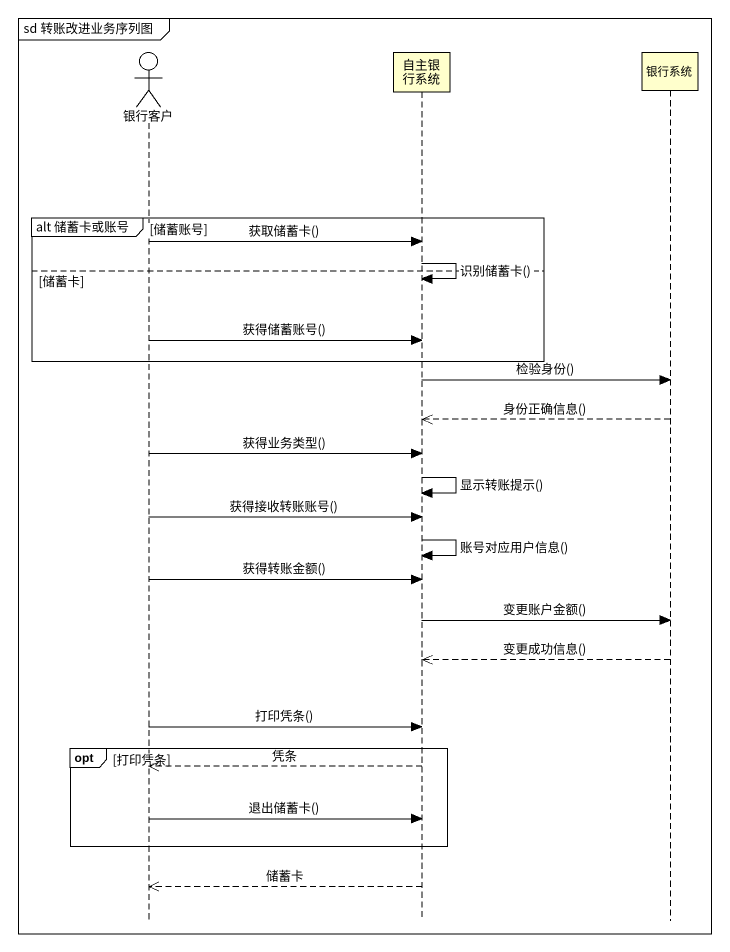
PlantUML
@startuml
mainframe sd 转账改进业务序列图
hide footbox
actor 银行客户
participant 自主银行系统
participant 银行系统

group alt 储蓄卡或账号 [储蓄账号]
  银行客户 -> 自主银行系统 : 获取储蓄卡()
  自主银行系统 -> 自主银行系统 : 识别储蓄卡()
else 储蓄卡
  银行客户 -> 自主银行系统 : 获得储蓄账号()
end
自主银行系统 -> 银行系统 : 检验身份()
银行系统 -->> 自主银行系统 : 身份正确信息()
银行客户 -> 自主银行系统 : 获得业务类型()
自主银行系统 -> 自主银行系统 : 显示转账提示()
银行客户 -> 自主银行系统 : 获得接收转账账号()
自主银行系统 -> 自主银行系统 : 账号对应用户信息()
银行客户 -> 自主银行系统 : 获得转账金额()
自主银行系统 -> 银行系统 : 变更账户金额()
银行系统 -->> 自主银行系统 : 变更成功信息()
银行客户 -> 自主银行系统 : 打印凭条()
opt 打印凭条
  自主银行系统 -->> 银行客户 : 凭条
  银行客户 -> 自主银行系统 : 退出储蓄卡()
end
自主银行系统 -->> 银行客户 : 储蓄卡
@enduml
